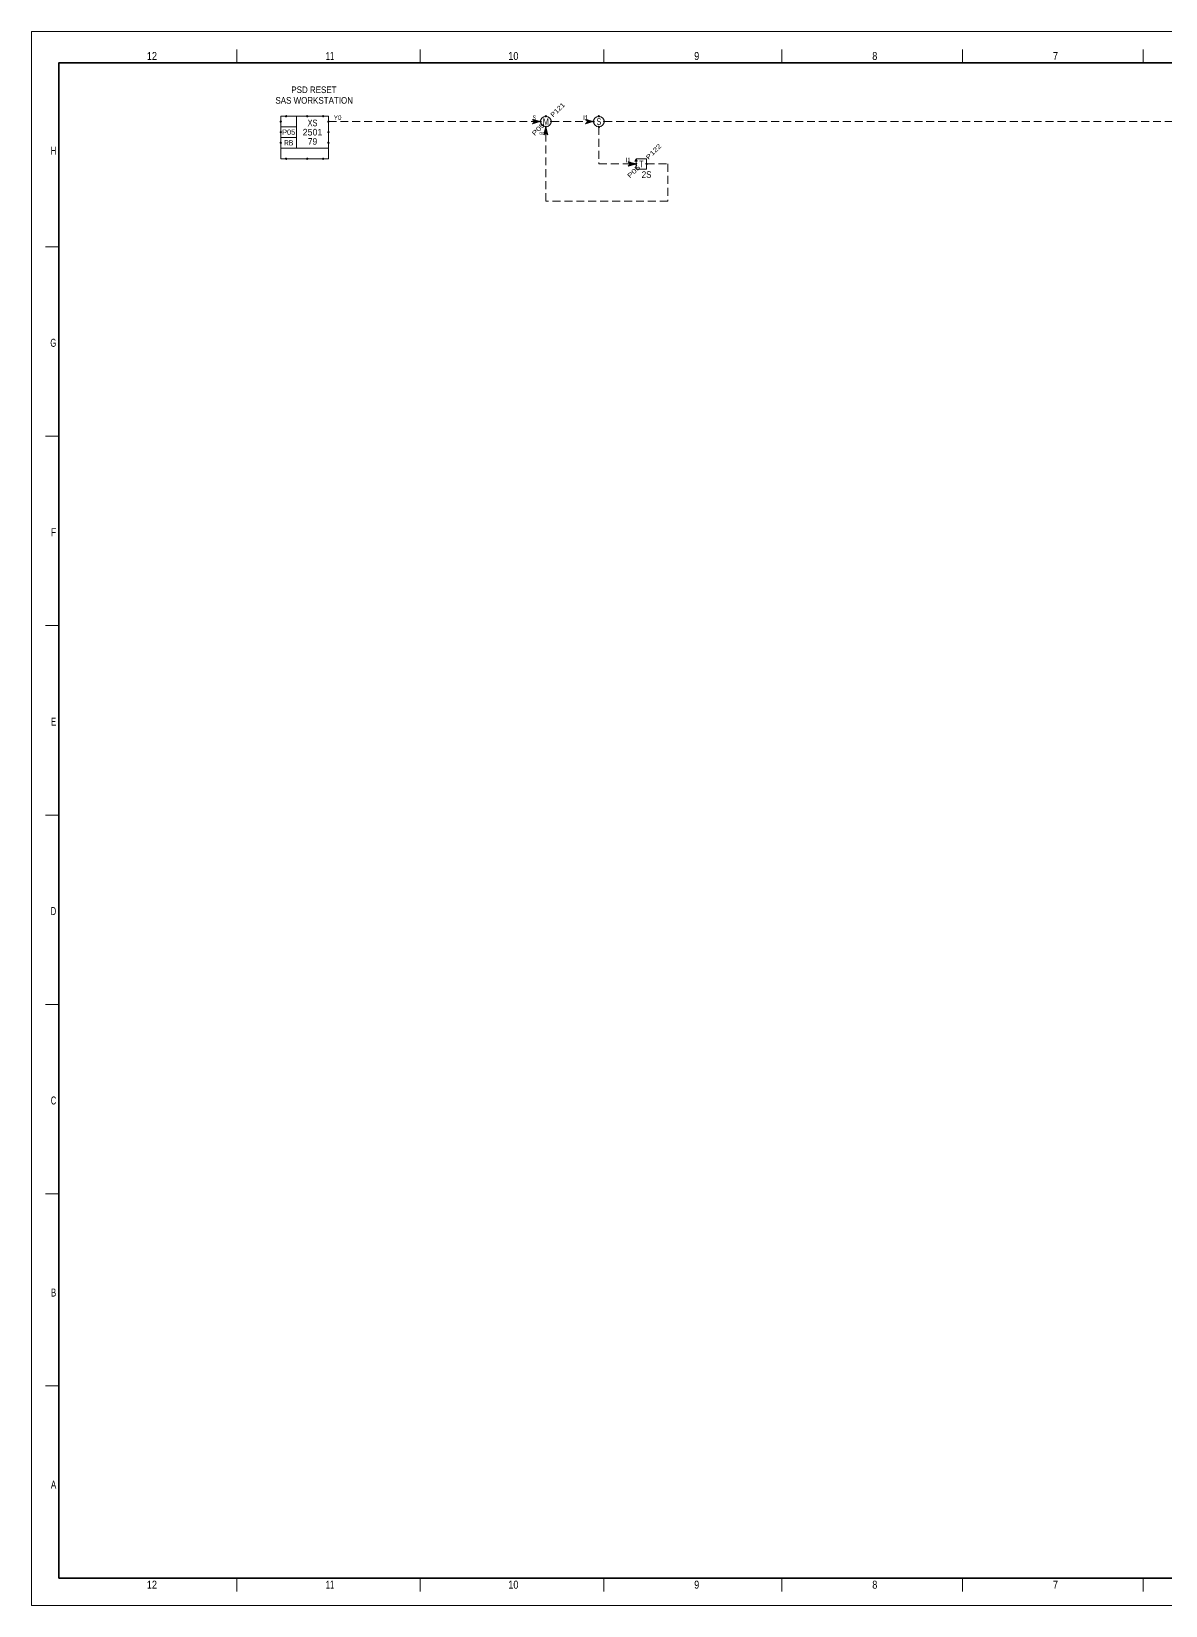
# Model space of a CAD drawing. Header units: millimetres. Extents: x 0 to 841, y 0 to 594.
# Drawn here: x 0 to 428, y 0 to 594 of the extents above; entities that cross this region are included whole.
import ezdxf
from ezdxf.enums import TextEntityAlignment as Align

# ---------------------------------------------------------------- set-up
doc = ezdxf.new("R2010")
doc.units = ezdxf.units.MM
doc.header["$PDMODE"] = 32
doc.header["$PDSIZE"] = 0.5
doc.linetypes.add('MEDIUM_DASHED', pattern=[4.5, 3, -1.5])
for name, color, linetype, lineweight in [('1', 7, 'Continuous', 13), ('12', 7, 'Continuous', 13), ('46', 7, 'MEDIUM_DASHED', 13), ('48', 7, 'Continuous', 13), ('50', 7, 'Continuous', 13), ('9', 7, 'Continuous', 13)]:
    doc.layers.add(name, color=color, linetype=linetype, lineweight=lineweight)
doc.layers.add('45', color=7, linetype='Continuous')

msp = doc.modelspace()

# ---------------------------------------------------------------- linework, layer by layer
at = {"layer": '1'}
for p, q in [((77.491, 587.261), (77.491, 582.228)), ((146.654, 587.261), (146.654, 582.228)), ((215.817, 587.261), (215.817, 582.228)), ((282.976, 587.261), (282.976, 582.228)), ((351.136, 587.261), (351.136, 582.228)), ((419.297, 587.261), (419.297, 582.228)), ((10.333, 512.761), (5.321, 512.761)), ((10.333, 441.28), (5.321, 441.28)), ((10.333, 369.799), (5.321, 369.799)), ((10.333, 298.318), (5.321, 298.318)), ((10.333, 226.838), (5.321, 226.838)), ((10.333, 155.357), (5.321, 155.357)), ((10.333, 82.869), (5.321, 82.869)), ((77.491, 10.382), (77.491, 5.348)), ((146.654, 10.382), (146.654, 5.348)), ((215.817, 10.382), (215.817, 5.348)), ((282.976, 10.382), (282.976, 5.348)), ((351.136, 10.382), (351.136, 5.348)), ((419.297, 10.382), (419.297, 5.348))]:
    msp.add_line(p, q, dxfattribs=at)
at = {"layer": '1', "lineweight": 25}
msp.add_line((10.333, 10.382), (10.333, 156.364), dxfattribs=at)
at = {"layer": '1', "lineweight": 35}
msp.add_line((648.95, 10.382), (10.333, 10.382), dxfattribs=at)
msp.add_lwpolyline([(829.263, 112.014), (829.263, 582.228), (10.333, 582.228), (10.333, 10.382)], dxfattribs=at)
at = {"layer": '12'}
msp.add_lwpolyline([(0, 594), (841, 594), (841, 0), (0, 0)], close=True, dxfattribs=at)
at = {"layer": '46'}
for p, q in [((112, 560), (192, 560)), ((196, 560), (212, 560)), ((216, 560), (490, 560))]:
    msp.add_line(p, q, dxfattribs=at)
for points in [[(192, 560), (189, 560.8), (189.8, 560), (189, 559.2)], [(191.6, 560), (189.4, 560.6), (190, 560), (189.4, 559.4)], [(191.2, 560), (189.8, 560.4), (190.2, 560), (189.8, 559.6)], [(190.8, 560), (190.2, 560.2), (190.4, 560), (190.2, 559.8)], [(212, 560), (209, 560.8), (209.8, 560), (209, 559.2)], [(211.6, 560), (209.4, 560.6), (210, 560), (209.4, 559.4)], [(211.2, 560), (209.8, 560.4), (210.2, 560), (209.8, 559.6)], [(210.8, 560), (210.2, 560.2), (210.4, 560), (210.2, 559.8)], [(194, 557.6), (193.4, 555.4), (194, 556), (194.6, 555.4)], [(194, 557.2), (193.6, 555.8), (194, 556.2), (194.4, 555.8)], [(194, 556.8), (193.8, 556.2), (194, 556.4), (194.2, 556.2)], [(227.6, 544), (225.4, 544.6), (226, 544), (225.4, 543.4)], [(227.2, 544), (225.8, 544.4), (226.2, 544), (225.8, 543.6)], [(226.8, 544), (226.2, 544.2), (226.4, 544), (226.2, 543.8)]]:
    msp.add_lwpolyline(points, close=True, dxfattribs=at)
for points in [[(232, 544), (240, 544), (240, 530), (194, 530), (194, 558), (193.2, 555), (194, 555.8), (194.8, 555), (194, 558)], [(214, 558), (214, 544), (228, 544), (225, 544.8), (225.8, 544), (225, 543.2), (228, 544)]]:
    msp.add_lwpolyline(points, dxfattribs=at)
at = {"layer": '48'}
for p, q in [((100, 562), (100, 550)), ((94, 558), (100, 558)), ((94, 554), (100, 554))]:
    msp.add_line(p, q, dxfattribs=at)
for points in [[(94, 562), (112, 562), (112, 550), (94, 550)], [(228, 546), (227.5, 545), (228.5, 545)], [(228, 542), (232, 542), (232, 546), (228, 546)]]:
    msp.add_lwpolyline(points, close=True, dxfattribs=at)
for points in [[(94, 550), (94, 546), (112, 546), (112, 550)], [(227.638, 545.102), (228.031, 545.732), (228.346, 545.102), (227.795, 545.102), (228.031, 545.496), (228.189, 545.181), (227.953, 545.181)]]:
    msp.add_lwpolyline(points, dxfattribs=at)
for centre in [(194, 560), (214, 560)]:
    msp.add_circle(centre, 2, dxfattribs=at)
for p in [(94, 560), (96, 562), (104, 562), (110, 562), (112, 560), (192, 560), (194, 562), (196, 560), (212, 560), (214, 562), (216, 560), (94, 556), (112, 556), (194, 558), (214, 558), (94, 552), (112, 552), (96, 546), (104, 546), (110, 546), (228, 544), (232, 544)]:
    msp.add_point(p, dxfattribs=at)
at = {"layer": '9'}
msp.add_lwpolyline([(0, 0), (841, 0), (841, 594), (0, 594)], close=True, dxfattribs=at)

# ---------------------------------------------------------------- texts
at = {"layer": '1'}
for s, width, p in [('12', 0.85, (45.415, 583.235)), ('11', 0.65, (112.577, 583.235)), ('10', 0.85, (181.736, 583.235)), ('9', 0.85, (250.905, 583.235)), ('8', 0.85, (318.063, 583.235)), ('7', 0.85, (386.224, 583.235)), ('12', 0.85, (45.415, 6.354)), ('11', 0.65, (112.577, 6.354)), ('10', 0.85, (181.736, 6.354)), ('9', 0.85, (250.905, 6.354)), ('8', 0.85, (318.063, 6.354)), ('7', 0.85, (386.224, 6.354))]:
    msp.add_text(s, height=3.02, dxfattribs=dict(at, width=width)).set_placement(p, align=Align.CENTER)
for s, width, p in [('H', 0.65, (9.328, 547.494)), ('G', 0.65, (9.328, 475.007)), ('F', 0.8, (9.328, 403.526)), ('E', 0.75, (9.328, 332.045)), ('D', 0.65, (9.328, 260.565)), ('C', 0.65, (9.328, 189.083)), ('B', 0.75, (9.328, 116.596)), ('A', 0.75, (9.328, 44.109))]:
    msp.add_text(s, height=3.02, dxfattribs=dict(at, width=width)).set_placement(p, align=Align.RIGHT)
at = {"layer": '12', "width": 0.9}
for s, p in [('PSD RESET', (98, 570.75)), ('SAS WORKSTATION', (92, 566.75))]:
    msp.add_text(s, height=2.5, dxfattribs=at).set_placement(p)
at = {"layer": '45'}
for s, width, p in [('Y0', 0.85, (114, 560.625)), ('S', 0.6, (189.055, 560.626))]:
    msp.add_text(s, height=1.75, dxfattribs=dict(at, width=width)).set_placement(p)
for p in [(208.016, 560.626), (224.016, 544.626)]:
    msp.add_text('I1', height=1.75, dxfattribs=at).set_placement(p)
at = {"layer": '45', "width": 0.55}
msp.add_text('R', height=1.75, rotation=90, dxfattribs=at).set_placement((193.374, 555.055))
at = {"layer": '50'}
for s, width, p in [('P121', 1.2, (196.74, 561.502)), ('P122', 1.3, (232.74, 545.502))]:
    msp.add_text(s, height=1.75, rotation=45, dxfattribs=dict(at, width=width)).set_placement(p)
for s, height, width, p in [('XS', 2.5, 0.8, (105.991, 558.25)), ('M', 2.5, 0.7, (194, 558.75)), ('S', 2.5, 0.75, (214, 558.75)), ('P05', 2, 0.95, (97, 555)), ('RB', 2, 0.75, (97, 551)), ('79', 2.5, 0.95, (106, 551.25)), ('T', 2.5, 0.85, (230, 542.75)), ('2S', 2.5, 0.9, (231.991, 538.75))]:
    msp.add_text(s, height=height, dxfattribs=dict(at, width=width)).set_placement(p, align=Align.CENTER)
at = {"layer": '50', "width": 1.35}
for p in [(193.734, 558.497), (229.734, 542.497)]:
    msp.add_text('P05', height=1.75, rotation=45, dxfattribs=at).set_placement(p, align=Align.RIGHT)
at = {"layer": '50'}
msp.add_text('2501', height=2.5, dxfattribs=at).set_placement((106, 554.75), align=Align.CENTER)

doc.saveas('drawing.dxf')
